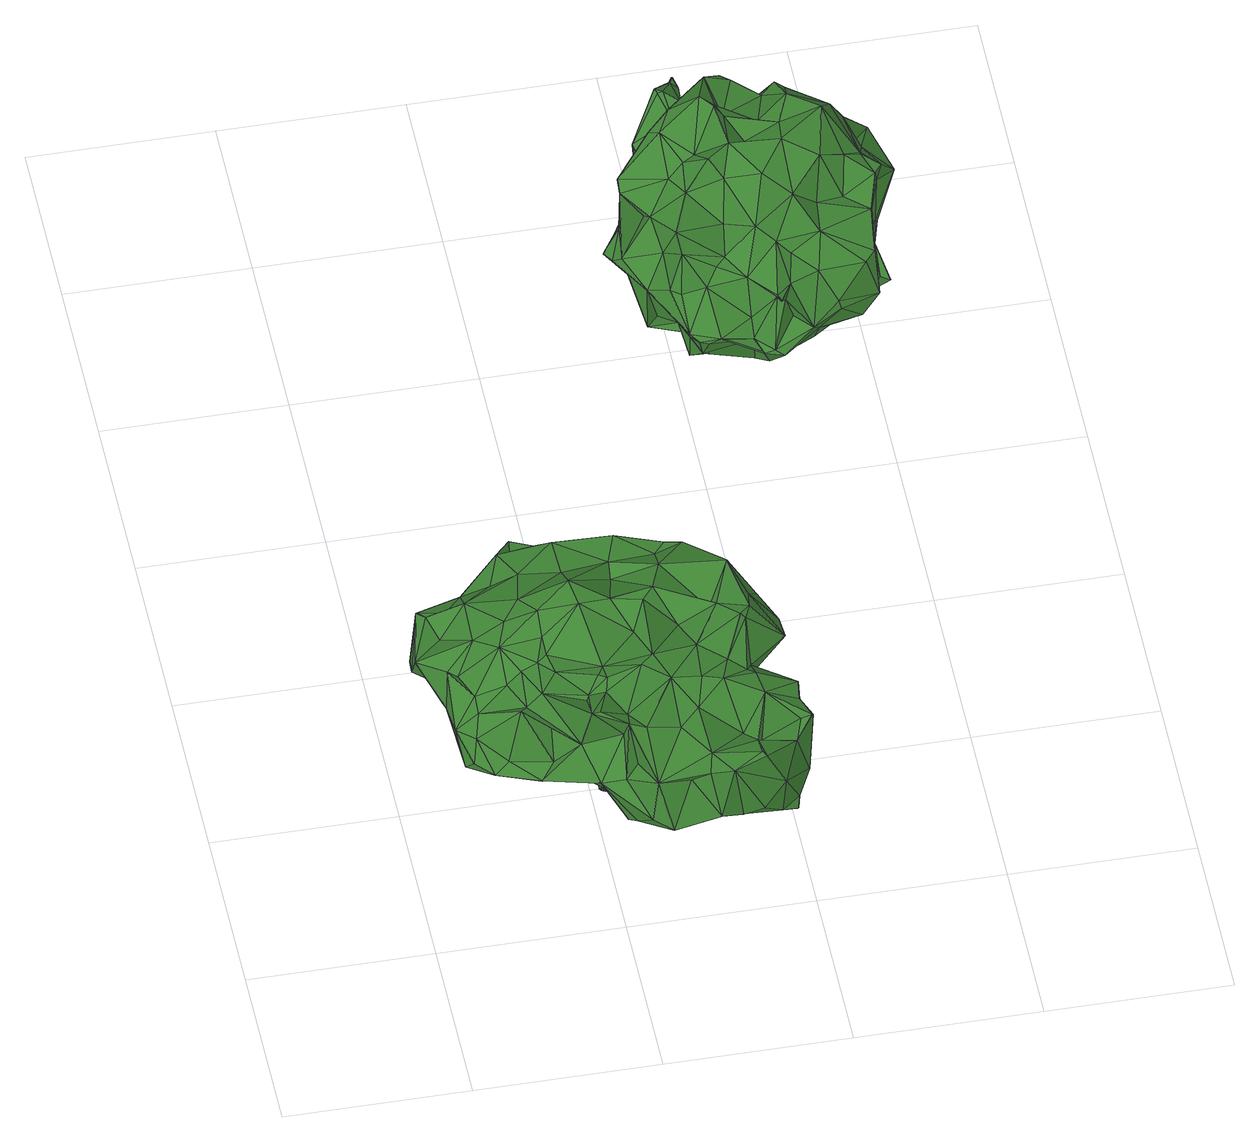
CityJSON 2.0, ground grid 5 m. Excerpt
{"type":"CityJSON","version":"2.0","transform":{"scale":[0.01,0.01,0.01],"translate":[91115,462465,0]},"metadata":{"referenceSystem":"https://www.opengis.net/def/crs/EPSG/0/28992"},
"CityObjects":{
"tree1":{"type":"SolitaryVegetationObject","attributes":{"gtid":98,"crown_width_m":9.29,"crown_median_z":4.53,"trunk_H_m":4.03,"trunk_DBH_m":0.308,"trunk_radius_m":0.154,"trunk_base_height_m":0.5,"original_gtid":"99"},"geometry":[{"type":"Solid","lod":"3","boundaries":[[[[0,1,2]],[[3,0,2]],[[4,5,6]],[[7,8,9]],[[10,11,12]],[[13,14,15]],[[16,17,18]],[[19,20,21]],[[22,23,24]],[[25,26,27]],[[28,29,30]],[[31,32,33]],[[34,35,36]],[[37,38,30]],[[18,17,39]],[[40,16,18]],[[37,30,41]],[[15,14,42]],[[43,44,45]],[[46,44,43]],[[47,48,49]],[[50,49,48]],[[51,52,53]],[[12,54,10]],[[42,14,55]],[[55,14,13]],[[56,57,58]],[[59,56,58]],[[29,28,6]],[[60,8,24]],[[61,62,63]],[[64,65,10]],[[66,67,9]],[[49,17,16]],[[19,21,68]],[[69,70,71]],[[72,24,73]],[[74,75,76]],[[74,76,77]],[[78,79,80]],[[81,78,80]],[[82,83,11]],[[11,83,84]],[[85,86,81]],[[37,83,82]],[[87,24,88]],[[78,89,90]],[[91,43,45]],[[92,9,60]],[[93,94,95]],[[93,95,96]],[[63,97,98]],[[54,64,10]],[[99,100,101]],[[60,102,92]],[[103,92,102]],[[9,67,7]],[[104,105,106]],[[107,108,109]],[[88,24,110]],[[111,77,112]],[[113,37,114]],[[115,116,117]],[[3,2,118]],[[60,9,8]],[[119,120,121]],[[114,37,82]],[[116,122,123]],[[124,85,125]],[[8,7,24]],[[126,47,127]],[[120,119,128]],[[129,130,131]],[[132,64,54]],[[108,133,109]],[[113,114,116]],[[134,135,136]],[[132,54,84]],[[84,54,12]],[[11,84,12]],[[41,83,37]],[[46,107,133]],[[107,109,133]],[[45,137,91]],[[138,139,140]],[[141,142,143]],[[144,145,146]],[[147,148,149]],[[132,150,35]],[[84,150,132]],[[151,97,152]],[[63,152,97]],[[121,105,119]],[[28,30,38]],[[66,73,67]],[[55,153,42]],[[42,153,154]],[[155,90,89]],[[26,156,157]],[[80,100,99]],[[43,107,46]],[[89,86,158]],[[85,158,86]],[[49,16,47]],[[138,56,139]],[[132,35,34]],[[92,159,160]],[[78,81,89]],[[161,162,163]],[[164,139,91]],[[165,139,164]],[[166,167,13]],[[143,142,168]],[[125,85,81]],[[83,41,169]],[[108,120,170]],[[81,80,99]],[[13,148,55]],[[125,81,99]],[[129,76,66]],[[171,172,106]],[[171,106,51]],[[124,155,85]],[[158,85,155]],[[165,155,124]],[[173,95,167]],[[70,174,175]],[[70,175,176]],[[158,155,89]],[[177,178,179]],[[124,139,165]],[[140,139,124]],[[179,178,88]],[[88,178,180]],[[139,56,181]],[[104,126,105]],[[115,53,182]],[[37,183,38]],[[178,87,180]],[[88,180,87]],[[92,184,159]],[[11,185,82]],[[67,73,7]],[[125,99,101]],[[186,187,176]],[[148,13,167]],[[160,18,39]],[[18,160,40]],[[154,188,159]],[[154,40,188]],[[0,189,1]],[[179,88,161]],[[81,86,89]],[[113,190,183]],[[191,127,31]],[[192,65,64]],[[50,48,172]],[[154,159,42]],[[168,193,123]],[[100,123,193]],[[194,108,107]],[[195,196,197]],[[198,199,197]],[[198,197,177]],[[199,5,195]],[[200,63,196]],[[200,196,195]],[[70,79,71]],[[71,90,137]],[[160,159,188]],[[160,188,40]],[[173,144,201]],[[200,4,63]],[[195,4,200]],[[120,128,170]],[[202,187,203]],[[194,120,108]],[[121,120,194]],[[90,71,79]],[[204,51,53]],[[65,192,68]],[[34,68,192]],[[38,205,28]],[[144,175,174]],[[144,146,175]],[[19,189,131]],[[206,10,65]],[[42,184,15]],[[115,122,116]],[[37,113,183]],[[207,43,91]],[[207,181,107]],[[107,181,56]],[[128,208,209]],[[191,209,208]],[[128,209,96]],[[63,62,157]],[[91,139,181]],[[179,161,210]],[[179,210,198]],[[13,15,135]],[[123,100,211]],[[205,6,28]],[[10,185,11]],[[19,68,34]],[[212,39,213]],[[214,193,168]],[[170,96,108]],[[186,152,187]],[[144,174,201]],[[7,73,24]],[[58,182,59]],[[100,193,101]],[[58,168,182]],[[114,82,185]],[[80,211,100]],[[132,34,215]],[[33,32,216]],[[42,159,184]],[[87,22,24]],[[166,26,62]],[[157,62,26]],[[49,21,17]],[[20,17,21]],[[129,39,130]],[[30,29,169]],[[203,152,205]],[[2,217,161]],[[111,3,118]],[[47,32,127]],[[31,127,32]],[[68,21,49]],[[218,68,49]],[[61,145,62]],[[123,122,168]],[[219,10,171]],[[166,62,145]],[[202,79,187]],[[205,152,6]],[[168,122,182]],[[146,97,151]],[[220,63,98]],[[174,70,69]],[[114,185,219]],[[219,185,10]],[[104,48,126]],[[107,221,194]],[[64,132,215]],[[192,64,215]],[[184,103,27]],[[184,27,15]],[[211,113,116]],[[123,211,116]],[[66,222,129]],[[166,145,167]],[[23,60,24]],[[107,56,221]],[[129,131,76]],[[113,211,190]],[[141,214,142]],[[101,214,141]],[[216,32,47]],[[154,223,40]],[[153,223,154]],[[153,94,223]],[[71,45,69]],[[151,186,175]],[[151,175,146]],[[39,17,20]],[[20,131,130]],[[20,130,39]],[[51,106,105]],[[84,83,169]],[[58,57,168]],[[57,143,168]],[[169,224,150]],[[199,225,226]],[[150,84,169]],[[19,131,20]],[[172,104,106]],[[52,121,59]],[[52,59,182]],[[167,95,149]],[[167,149,148]],[[15,136,135]],[[128,119,208]],[[211,80,79]],[[90,79,78]],[[30,169,41]],[[71,137,45]],[[77,118,163]],[[111,118,77]],[[207,91,181]],[[176,79,70]],[[126,48,47]],[[51,105,121]],[[168,142,214]],[[204,117,219]],[[91,137,164]],[[202,211,79]],[[227,224,226]],[[227,226,225]],[[45,44,174]],[[201,174,44]],[[157,196,63]],[[156,196,157]],[[178,196,156]],[[117,53,115]],[[46,173,44]],[[15,27,136]],[[210,217,1]],[[2,1,217]],[[122,115,182]],[[167,145,173]],[[144,173,145]],[[206,172,171]],[[206,65,172]],[[219,171,204]],[[206,171,10]],[[46,133,173]],[[117,204,53]],[[228,95,147]],[[95,94,147]],[[51,204,171]],[[192,215,34]],[[207,107,43]],[[69,45,174]],[[213,222,9]],[[72,73,66]],[[51,121,52]],[[116,114,117]],[[219,117,114]],[[87,156,25]],[[26,25,156]],[[63,4,152]],[[6,152,4]],[[4,195,5]],[[218,49,50]],[[125,101,141]],[[125,141,124]],[[124,141,140]],[[72,75,229]],[[110,229,163]],[[228,147,149]],[[228,149,95]],[[138,57,56]],[[155,137,90]],[[155,165,137]],[[164,137,165]],[[77,163,229]],[[110,24,229]],[[74,229,75]],[[77,229,74]],[[72,229,24]],[[23,102,60]],[[103,102,23]],[[201,44,173]],[[182,53,52]],[[77,230,112]],[[214,101,193]],[[127,208,119]],[[191,208,127]],[[36,231,34]],[[68,218,65]],[[172,218,50]],[[172,65,218]],[[88,162,161]],[[110,162,88]],[[126,127,105]],[[127,119,105]],[[175,186,176]],[[151,152,186]],[[39,129,232]],[[110,163,162]],[[76,75,66]],[[72,66,75]],[[199,6,5]],[[79,176,187]],[[57,138,140]],[[203,205,38]],[[118,2,161]],[[118,161,163]],[[190,211,203]],[[211,202,203]],[[190,203,183]],[[40,216,16]],[[203,38,183]],[[203,187,152]],[[3,112,0]],[[16,216,47]],[[230,76,131]],[[199,226,224]],[[213,39,232]],[[111,112,3]],[[104,172,48]],[[223,94,233]],[[233,93,33]],[[233,33,40]],[[94,93,233]],[[33,93,31]],[[36,1,231]],[[134,166,135]],[[134,26,166]],[[131,0,112]],[[234,96,209]],[[141,143,57]],[[57,140,141]],[[96,170,128]],[[223,233,40]],[[234,209,93]],[[93,209,31]],[[31,209,191]],[[169,29,224]],[[196,178,197]],[[177,197,178]],[[87,178,156]],[[129,222,232]],[[213,232,222]],[[212,92,160]],[[212,160,39]],[[212,213,92]],[[213,9,92]],[[224,227,150]],[[150,227,35]],[[225,35,227]],[[184,92,103]],[[95,173,235]],[[95,235,96]],[[133,235,173]],[[108,235,133]],[[96,235,108]],[[33,216,40]],[[94,153,147]],[[55,147,153]],[[148,147,55]],[[13,135,166]],[[6,224,29]],[[199,224,6]],[[234,93,96]],[[210,161,217]],[[179,198,177]],[[146,98,97]],[[34,231,19]],[[145,61,220]],[[145,220,146]],[[220,61,63]],[[27,103,236]],[[23,236,103]],[[23,22,236]],[[87,236,22]],[[25,27,236]],[[25,236,87]],[[77,76,230]],[[195,197,199]],[[220,98,146]],[[59,221,56]],[[66,9,222]],[[121,221,59]],[[194,221,121]],[[199,198,225]],[[35,225,36]],[[210,225,198]],[[1,225,210]],[[36,225,1]],[[131,237,0]],[[189,0,237]],[[189,237,131]],[[19,231,189]],[[1,189,231]],[[26,136,27]],[[134,136,26]],[[230,131,112]],[[238,239,240]],[[238,240,241]],[[241,240,242]],[[241,242,243]],[[240,239,244]],[[240,244,242]],[[242,244,245]],[[242,245,243]],[[244,239,246]],[[244,246,245]],[[245,246,247]],[[245,247,243]],[[246,239,248]],[[246,248,247]],[[247,248,249]],[[247,249,243]],[[248,239,250]],[[248,250,249]],[[249,250,251]],[[249,251,243]],[[250,239,252]],[[250,252,251]],[[251,252,253]],[[251,253,243]],[[252,239,254]],[[252,254,253]],[[253,254,255]],[[253,255,243]],[[254,239,256]],[[254,256,255]],[[255,256,257]],[[255,257,243]],[[256,239,258]],[[256,258,257]],[[257,258,259]],[[257,259,243]],[[258,239,260]],[[258,260,259]],[[259,260,261]],[[259,261,243]],[[260,239,262]],[[260,262,261]],[[261,262,263]],[[261,263,243]],[[262,239,264]],[[262,264,263]],[[263,264,265]],[[263,265,243]],[[264,239,266]],[[264,266,265]],[[265,266,267]],[[265,267,243]],[[266,239,268]],[[266,268,267]],[[267,268,269]],[[267,269,243]],[[268,239,270]],[[268,270,269]],[[269,270,271]],[[269,271,243]],[[270,239,272]],[[270,272,271]],[[271,272,273]],[[271,273,243]],[[272,239,274]],[[272,274,273]],[[273,274,275]],[[273,275,243]],[[274,239,276]],[[274,276,275]],[[275,276,277]],[[275,277,243]],[[276,239,278]],[[276,278,277]],[[277,278,279]],[[277,279,243]],[[278,239,280]],[[278,280,279]],[[279,280,281]],[[279,281,243]],[[280,239,282]],[[280,282,281]],[[281,282,283]],[[281,283,243]],[[282,239,284]],[[282,284,283]],[[283,284,285]],[[283,285,243]],[[284,239,286]],[[284,286,285]],[[285,286,287]],[[285,287,243]],[[286,239,238]],[[286,238,287]],[[287,238,241]],[[287,241,243]]]]}]},
"tree2":{"type":"SolitaryVegetationObject","attributes":{"gtid":102,"crown_width_m":7.56,"crown_median_z":3.69,"trunk_H_m":3.14,"trunk_DBH_m":0.206,"trunk_radius_m":0.103,"trunk_base_height_m":0.55,"original_gtid":"103"},"geometry":[{"type":"Solid","lod":"3","boundaries":[[[[288,289,290]],[[288,290,291]],[[292,293,294]],[[295,296,297]],[[298,299,300]],[[301,302,303]],[[304,305,306]],[[307,294,293]],[[308,309,310]],[[311,312,313]],[[314,315,316]],[[317,315,314]],[[318,319,320]],[[321,322,311]],[[323,324,325]],[[323,325,302]],[[318,326,327]],[[328,329,330]],[[308,331,309]],[[332,309,331]],[[333,334,335]],[[336,337,338]],[[339,340,341]],[[300,329,342]],[[297,343,344]],[[345,342,346]],[[347,348,349]],[[312,350,348]],[[351,319,352]],[[353,354,355]],[[338,356,319]],[[357,314,316]],[[358,359,360]],[[361,299,298]],[[362,363,364]],[[365,366,367]],[[314,362,328]],[[368,369,370]],[[369,350,370]],[[371,372,373]],[[312,311,374]],[[372,356,373]],[[300,299,375]],[[376,348,377]],[[376,377,378]],[[379,380,381]],[[314,328,317]],[[360,359,341]],[[382,383,338]],[[384,385,386]],[[387,289,351]],[[288,351,289]],[[388,389,390]],[[368,312,374]],[[304,373,305]],[[355,391,392]],[[289,387,393]],[[394,395,396]],[[373,304,371]],[[341,397,396]],[[398,399,400]],[[398,400,401]],[[344,402,403]],[[343,402,344]],[[336,305,337]],[[404,323,405]],[[320,351,406]],[[320,406,318]],[[407,296,408]],[[305,373,337]],[[324,409,306]],[[410,411,412]],[[312,370,350]],[[368,413,414]],[[374,413,368]],[[387,415,416]],[[417,418,419]],[[317,328,330]],[[419,418,335]],[[333,335,418]],[[374,311,322]],[[392,419,335]],[[420,421,417]],[[401,422,398]],[[349,348,423]],[[424,425,408]],[[316,315,426]],[[427,428,429]],[[323,404,324]],[[411,430,429]],[[431,432,433]],[[321,313,434]],[[326,318,435]],[[326,435,436]],[[437,438,354]],[[430,427,429]],[[411,439,430]],[[440,441,377]],[[401,400,426]],[[442,443,433]],[[291,384,444]],[[330,445,446]],[[419,420,417]],[[447,448,379]],[[379,449,380]],[[321,450,451]],[[321,451,452]],[[424,364,363]],[[304,453,371]],[[295,371,453]],[[452,454,321]],[[449,418,417]],[[440,348,347]],[[288,455,456]],[[316,426,400]],[[365,457,458]],[[459,457,365]],[[308,460,421]],[[397,415,459]],[[341,340,397]],[[338,318,461]],[[429,412,411]],[[458,457,407]],[[455,462,463]],[[318,464,461]],[[444,384,433]],[[463,462,438]],[[339,290,393]],[[295,408,296]],[[437,463,438]],[[429,428,412]],[[449,448,418]],[[408,465,298]],[[337,356,338]],[[373,356,337]],[[451,431,466]],[[431,451,450]],[[398,422,454]],[[362,467,468]],[[362,468,363]],[[309,443,440]],[[449,379,448]],[[367,366,394]],[[357,467,314]],[[349,460,347]],[[430,439,469]],[[351,402,387]],[[355,392,353]],[[433,470,431]],[[471,472,357]],[[330,446,317]],[[367,394,396]],[[339,393,416]],[[354,438,355]],[[404,473,474]],[[329,475,330]],[[397,367,396]],[[387,402,343]],[[353,476,469]],[[288,291,455]],[[477,469,476]],[[336,338,383]],[[398,452,478]],[[398,478,399]],[[475,329,479]],[[431,470,466]],[[302,480,323]],[[297,344,371]],[[344,372,371]],[[344,403,356]],[[297,371,295]],[[481,325,324]],[[379,405,447]],[[328,362,342]],[[386,385,358]],[[319,351,320]],[[295,482,465]],[[453,465,482]],[[453,482,295]],[[367,397,365]],[[332,421,483]],[[484,381,485]],[[484,485,473]],[[453,304,361]],[[304,306,361]],[[434,313,378]],[[369,485,381]],[[348,378,312]],[[421,420,486]],[[379,381,484]],[[368,487,369]],[[317,446,315]],[[424,346,364]],[[309,440,310]],[[432,441,488]],[[432,488,442]],[[481,305,303]],[[481,303,302]],[[324,404,474]],[[485,414,473]],[[324,474,409]],[[382,461,410]],[[338,461,382]],[[388,444,489]],[[319,403,352]],[[421,460,490]],[[444,433,443]],[[444,443,489]],[[327,436,288]],[[399,491,360]],[[358,360,491]],[[386,358,491]],[[466,491,451]],[[386,491,466]],[[347,310,440]],[[451,491,452]],[[415,397,416]],[[361,306,492]],[[490,449,417]],[[380,449,490]],[[465,453,361]],[[465,361,298]],[[378,450,434]],[[450,321,434]],[[379,484,405]],[[384,470,433]],[[386,470,384]],[[417,421,490]],[[493,418,448]],[[493,448,447]],[[473,404,405]],[[473,405,484]],[[380,349,423]],[[380,423,381]],[[319,318,338]],[[421,331,308]],[[362,314,467]],[[446,426,315]],[[480,333,493]],[[447,405,323]],[[418,493,333]],[[359,358,385]],[[392,334,410]],[[302,301,480]],[[480,301,333]],[[334,333,301]],[[376,378,348]],[[306,481,324]],[[305,481,306]],[[354,439,437]],[[437,439,463]],[[464,463,439]],[[469,439,353]],[[354,353,439]],[[295,465,408]],[[297,296,407]],[[458,407,425]],[[408,425,407]],[[439,410,461]],[[439,411,410]],[[351,288,406]],[[293,494,495]],[[344,356,372]],[[339,416,340]],[[420,391,486]],[[356,403,319]],[[464,439,461]],[[361,492,299]],[[425,365,458]],[[436,406,288]],[[492,409,375]],[[492,306,409]],[[365,397,459]],[[491,399,478]],[[312,368,370]],[[485,369,487]],[[350,423,348]],[[477,476,392]],[[307,496,294]],[[495,401,426]],[[426,497,495]],[[444,388,455]],[[475,479,409]],[[360,472,399]],[[341,472,360]],[[328,342,329]],[[455,463,456]],[[466,470,386]],[[291,444,455]],[[483,462,332]],[[438,462,483]],[[396,395,341]],[[378,313,312]],[[346,342,362]],[[440,443,488]],[[440,488,441]],[[381,423,369]],[[350,369,423]],[[442,488,443]],[[375,409,479]],[[321,311,313]],[[334,383,382]],[[327,456,464]],[[323,493,447]],[[480,493,323]],[[464,456,463]],[[414,413,494]],[[375,299,492]],[[419,391,420]],[[392,391,419]],[[334,382,410]],[[410,477,392]],[[498,341,395]],[[409,474,475]],[[330,475,474]],[[445,330,499]],[[394,498,395]],[[374,322,454]],[[374,454,422]],[[300,479,329]],[[375,479,300]],[[385,290,339]],[[422,401,495]],[[500,414,494]],[[399,471,400]],[[357,400,471]],[[497,293,495]],[[426,293,497]],[[459,501,457]],[[415,501,459]],[[502,455,388]],[[368,414,487]],[[414,499,473]],[[472,471,399]],[[297,503,343]],[[474,473,499]],[[474,499,330]],[[446,445,307]],[[483,421,355]],[[316,400,357]],[[440,377,348]],[[502,388,390]],[[428,504,412]],[[430,504,427]],[[428,427,504]],[[469,504,430]],[[477,504,469]],[[410,412,504]],[[485,487,414]],[[477,410,504]],[[502,462,455]],[[398,454,452]],[[505,297,407]],[[450,432,431]],[[345,300,342]],[[406,435,318]],[[436,435,406]],[[472,467,357]],[[467,472,498]],[[498,472,341]],[[483,355,438]],[[352,403,402]],[[352,402,351]],[[421,486,355]],[[339,359,385]],[[363,468,506]],[[467,506,468]],[[340,416,397]],[[339,341,359]],[[392,476,353]],[[425,366,365]],[[481,302,325]],[[332,462,390]],[[345,408,298]],[[346,424,345]],[[290,289,393]],[[491,478,452]],[[502,507,462]],[[390,462,507]],[[390,507,502]],[[318,327,464]],[[384,290,385]],[[291,290,384]],[[327,288,456]],[[346,362,364]],[[345,298,300]],[[345,424,408]],[[422,508,374]],[[327,326,436]],[[446,307,426]],[[293,426,307]],[[336,303,305]],[[322,321,454]],[[355,486,391]],[[490,460,349]],[[415,509,343]],[[387,343,509]],[[387,509,415]],[[495,494,508]],[[499,500,307]],[[496,307,500]],[[414,500,499]],[[292,294,496]],[[499,307,445]],[[293,292,494]],[[500,494,292]],[[500,292,496]],[[388,489,389]],[[310,460,308]],[[347,460,310]],[[301,510,334]],[[383,334,510]],[[383,510,336]],[[303,510,301]],[[336,510,303]],[[505,503,297]],[[343,503,505]],[[442,433,432]],[[374,508,413]],[[494,413,508]],[[407,457,343]],[[407,343,505]],[[377,432,511]],[[377,511,378]],[[416,393,387]],[[349,380,512]],[[490,512,380]],[[349,512,490]],[[392,513,334]],[[335,334,513]],[[335,513,392]],[[495,508,422]],[[378,432,450]],[[511,432,378]],[[377,441,432]],[[343,501,415]],[[457,501,343]],[[467,394,506]],[[421,332,331]],[[394,366,506]],[[363,506,366]],[[363,366,424]],[[424,366,425]],[[394,467,498]],[[443,389,489]],[[443,309,389]],[[332,390,389]],[[332,389,309]],[[514,515,516]],[[514,516,517]],[[517,516,518]],[[517,518,519]],[[516,515,520]],[[516,520,518]],[[518,520,521]],[[518,521,519]],[[520,515,522]],[[520,522,521]],[[521,522,523]],[[521,523,519]],[[522,515,524]],[[522,524,523]],[[523,524,525]],[[523,525,519]],[[524,515,526]],[[524,526,525]],[[525,526,527]],[[525,527,519]],[[526,515,528]],[[526,528,527]],[[527,528,529]],[[527,529,519]],[[528,515,530]],[[528,530,529]],[[529,530,531]],[[529,531,519]],[[530,515,532]],[[530,532,531]],[[531,532,533]],[[531,533,519]],[[532,515,534]],[[532,534,533]],[[533,534,535]],[[533,535,519]],[[534,515,536]],[[534,536,535]],[[535,536,537]],[[535,537,519]],[[536,515,538]],[[536,538,537]],[[537,538,539]],[[537,539,519]],[[538,515,540]],[[538,540,539]],[[539,540,541]],[[539,541,519]],[[540,515,542]],[[540,542,541]],[[541,542,543]],[[541,543,519]],[[542,515,544]],[[542,544,543]],[[543,544,545]],[[543,545,519]],[[544,515,546]],[[544,546,545]],[[545,546,547]],[[545,547,519]],[[546,515,548]],[[546,548,547]],[[547,548,549]],[[547,549,519]],[[548,515,550]],[[548,550,549]],[[549,550,551]],[[549,551,519]],[[550,515,552]],[[550,552,551]],[[551,552,553]],[[551,553,519]],[[552,515,554]],[[552,554,553]],[[553,554,555]],[[553,555,519]],[[554,515,556]],[[554,556,555]],[[555,556,557]],[[555,557,519]],[[556,515,558]],[[556,558,557]],[[557,558,559]],[[557,559,519]],[[558,515,560]],[[558,560,559]],[[559,560,561]],[[559,561,519]],[[560,515,562]],[[560,562,561]],[[561,562,563]],[[561,563,519]],[[562,515,514]],[[562,514,563]],[[563,514,517]],[[563,517,519]]]]}]}
},
"vertices":[
[386,1014,471],[510,938,412],[451,960,362],[371,1039,342],[634,520,416],[621,661,472],[681,646,338],[97,821,361],[79,764,338],[97,781,497],[895,683,639],[973,685,498],[913,766,545],[221,338,323],[172,373,340],[156,401,303],[383,607,630],[345,678,606],[298,617,595],[474,890,576],[370,807,563],[476,769,587],[221,664,417],[132,649,366],[207,740,275],[296,543,289],[345,498,296],[241,518,290],[755,599,309],[722,660,363],[840,614,342],[395,428,582],[384,493,581],[357,470,580],[631,859,603],[712,841,507],[602,857,477],[950,553,362],[840,520,313],[220,758,534],[271,542,581],[874,618,366],[134,424,419],[632,29,353],[554,120,310],[666,74,335],[582,61,368],[488,591,651],[573,602,642],[475,664,665],[573,605,640],[770,443,595],[761,329,596],[841,389,582],[902,783,544],[182,398,404],[742,90,557],[872,139,530],[841,182,516],[737,245,569],[72,707,361],[433,418,314],[433,419,311],[543,487,318],[803,812,592],[721,705,636],[131,860,365],[104,835,367],[601,774,596],[679,178,364],[733,242,377],[807,121,370],[211,907,314],[131,859,362],[354,914,339],[213,909,317],[249,894,419],[375,971,339],[931,196,314],[861,244,348],[972,257,356],[972,213,314],[1018,616,464],[903,654,408],[873,786,466],[984,150,290],[978,133,263],[309,663,369],[342,819,287],[975,132,262],[886,140,312],[759,42,367],[67,632,474],[349,363,576],[306,349,547],[435,281,454],[455,232,613],[637,368,391],[609,388,412],[998,239,343],[1008,278,511],[1033,224,505],[129,647,367],[131,586,356],[656,583,642],[649,416,610],[741,546,567],[596,60,502],[544,194,597],[562,165,477],[316,864,269],[369,1036,341],[384,1012,469],[885,465,486],[1018,528,490],[886,357,567],[908,427,508],[910,505,604],[378,971,337],[614,384,611],[549,240,585],[682,332,602],[906,338,570],[1015,332,522],[940,99,405],[1021,208,324],[621,528,584],[520,428,577],[511,336,578],[227,847,466],[300,822,517],[334,916,531],[767,845,542],[527,139,451],[260,356,348],[222,341,322],[226,441,359],[820,70,335],[876,93,532],[797,60,509],[886,84,523],[982,173,471],[1001,226,496],[887,164,499],[519,211,318],[399,322,336],[557,297,341],[298,383,499],[260,353,351],[373,332,350],[737,781,478],[683,340,337],[686,464,352],[193,425,468],[193,477,480],[932,108,289],[424,635,312],[435,506,298],[977,130,265],[140,575,482],[216,620,538],[375,865,322],[342,856,285],[316,893,266],[821,67,336],[878,74,342],[339,308,307],[338,307,310],[917,275,561],[843,743,444],[476,226,622],[845,559,615],[688,617,649],[465,162,424],[642,226,331],[646,255,331],[726,351,292],[473,700,340],[446,671,308],[431,817,351],[375,690,403],[735,63,509],[815,312,594],[862,499,316],[136,567,357],[936,600,589],[704,352,303],[738,372,300],[166,562,471],[438,946,514],[794,431,441],[502,393,585],[726,788,587],[1007,278,515],[589,188,582],[498,638,411],[474,621,373],[473,698,338],[561,807,311],[594,777,367],[527,538,455],[534,143,296],[760,310,392],[779,433,337],[899,512,614],[750,580,306],[829,586,574],[687,79,479],[522,375,590],[467,342,567],[487,889,368],[896,305,390],[145,700,473],[120,760,500],[1030,223,507],[758,826,588],[381,536,602],[471,938,366],[598,733,574],[926,542,608],[491,403,473],[681,197,555],[100,781,499],[273,456,527],[699,713,422],[598,793,405],[676,731,442],[699,751,464],[376,396,457],[259,892,297],[377,961,478],[511,891,513],[169,766,498],[314,465,561],[460,331,562],[537,231,523],[249,555,391],[378,962,481],[555,502,49],[540,502,50],[555,506,49],[580,511,452],[579,515,452],[565,510,453],[553,510,49],[578,518,452],[551,513,49],[575,522,452],[547,516,49],[572,524,452],[544,517,49],[568,525,452],[540,517,50],[564,526,452],[536,517,50],[560,525,453],[532,515,50],[557,524,453],[529,513,50],[554,521,453],[526,509,51],[551,518,453],[525,506,51],[550,514,454],[525,502,51],[549,510,454],[525,498,51],[550,506,454],[527,494,51],[552,503,454],[529,491,51],[554,499,454],[533,489,51],[557,497,453],[536,487,51],[561,496,453],[540,487,50],[565,495,453],[544,487,50],[569,496,453],[548,489,50],[573,497,452],[551,491,50],[576,500,452],[554,495,49],[578,503,452],[555,498,49],[580,507,452],
[1257,2276,280],[1335,2249,268],[1271,2189,228],[1198,2250,168],[1241,1730,466],[1258,1763,436],[1244,1730,467],[1575,2297,469],[1579,2243,419],[1474,2298,422],[1571,2090,542],[1523,2117,563],[1550,2063,543],[1172,2281,646],[1186,2236,649],[1276,2240,609],[1470,2264,610],[1360,2287,648],[1438,2214,659],[1279,1809,444],[886,2162,348],[907,2177,289],[848,2121,320],[1033,1772,311],[1010,1788,329],[1012,1797,313],[1521,1852,317],[1405,1798,366],[1410,1791,345],[1487,1855,437],[1291,2418,414],[1357,2433,371],[1355,2431,370],[1049,1802,237],[1059,1766,307],[1176,2119,670],[1315,2121,657],[1227,2169,615],[1190,2349,422],[1193,2350,314],[1514,1882,447],[1522,1970,510],[1377,1914,513],[929,2208,331],[941,2308,278],[1133,2293,674],[1167,2410,621],[1056,2327,604],[1310,2368,568],[1347,2384,593],[1283,2430,475],[1384,2149,251],[1453,2133,169],[1408,2002,260],[1523,1972,507],[1512,2280,266],[1463,2330,382],[1562,2112,465],[1484,1997,457],[863,2077,336],[934,1972,321],[882,2049,368],[981,1898,387],[1372,2388,285],[1433,2379,333],[983,2432,384],[984,2432,382],[995,2386,371],[1357,2377,454],[1472,1827,274],[1276,2034,192],[1332,2039,233],[1304,2002,212],[1523,2126,560],[1508,1976,388],[1529,2036,348],[1527,2038,349],[1530,2136,277],[1547,2051,294],[1528,2046,199],[1071,1868,410],[1012,1900,512],[1005,1867,398],[1474,2316,502],[1471,2315,500],[1371,2370,584],[1088,1761,324],[1475,2100,589],[967,2007,184],[938,1983,172],[997,1877,285],[1054,2069,560],[961,2067,491],[1008,1962,531],[1211,2434,593],[1238,2417,589],[1133,2164,178],[1283,2129,215],[1216,2058,130],[1383,2277,250],[1072,2147,328],[937,2170,299],[931,2207,332],[1048,2301,471],[1084,2405,486],[1359,2237,255],[1574,1977,228],[1522,1992,232],[1527,2044,196],[1473,2110,157],[1219,1781,197],[1351,1858,183],[1355,1811,265],[1247,1715,279],[1438,2332,287],[1447,2356,367],[1247,2038,625],[1153,2062,601],[1352,2282,367],[1563,2221,414],[1619,2162,442],[1407,2076,624],[1114,2446,504],[1127,2559,434],[1129,2559,437],[1177,1812,336],[1171,1841,455],[1442,2181,153],[1440,2179,153],[901,2204,503],[1022,2264,590],[999,2294,566],[969,2272,473],[936,2244,363],[1195,1726,286],[982,2010,412],[1553,2075,354],[1559,2084,343],[1328,1743,339],[1116,2585,451],[1118,2583,451],[1118,2585,450],[1106,2568,451],[1056,1945,140],[1034,1962,155],[1085,2042,171],[1016,1820,294],[1306,2338,470],[1262,2246,414],[1057,2384,330],[983,2352,281],[1065,2420,395],[902,2069,288],[938,1985,170],[991,2042,185],[981,2099,217],[1099,2176,215],[1295,1880,483],[1359,1840,446],[1117,2087,656],[1063,2159,580],[1023,2145,540],[1022,1850,185],[1148,1869,160],[1188,1824,171],[1502,2256,565],[1175,1770,298],[1121,2284,303],[1191,2351,311],[1531,2201,284],[1562,2194,287],[1457,2134,169],[896,2158,365],[1182,2408,434],[1023,2320,287],[1084,2370,310],[1194,2408,321],[1539,2192,510],[1178,1928,223],[1511,1911,270],[1513,1973,251],[1052,2489,518],[1116,2041,191],[1392,1860,216],[1393,1863,217],[1210,1922,555],[1322,1999,575],[1387,2012,517],[1057,2475,518],[1073,2477,518],[1209,1844,216],[1460,2034,503],[1163,2256,670],[1324,2202,635],[1523,2216,510],[951,2329,279],[1140,2007,490],[1126,1908,472],[971,2271,471],[1098,1882,466],[967,2008,181],[1020,2106,291],[900,2168,487],[1235,1941,212],[1475,2103,588],[1094,2160,600],[1237,1769,444],[1224,1722,296],[1242,1730,469],[1281,1779,355],[1511,1972,249],[1258,1895,517],[1238,1771,447],[1513,2209,282],[1071,2228,393],[1492,2228,277],[1109,2566,452],[1512,2209,286],[1548,1986,238],[938,2243,362],[1176,1769,301],[1448,2217,261],[1195,2300,585],[1030,1999,208],[959,2149,411],[1169,2337,509],[1250,2101,55],[1240,2102,55],[1250,2104,55],[1240,2122,370],[1240,2124,369],[1229,2122,369],[1249,2107,55],[1239,2127,369],[1248,2109,55],[1237,2129,369],[1246,2111,55],[1235,2131,369],[1243,2112,55],[1233,2132,369],[1241,2112,54],[1230,2132,369],[1238,2112,54],[1227,2132,368],[1235,2111,54],[1225,2131,368],[1233,2110,54],[1223,2130,368],[1231,2108,54],[1221,2128,368],[1230,2105,54],[1220,2125,369],[1230,2103,55],[1219,2123,369],[1230,2100,55],[1219,2120,369],[1231,2097,55],[1220,2118,369],[1232,2095,55],[1222,2115,369],[1234,2093,55],[1224,2114,370],[1237,2092,56],[1226,2112,370],[1239,2092,56],[1229,2112,370],[1242,2092,56],[1231,2112,370],[1245,2093,56],[1234,2113,370],[1247,2094,56],[1236,2114,370],[1249,2096,56],[1238,2116,370],[1250,2099,56],[1239,2119,370]
]}
